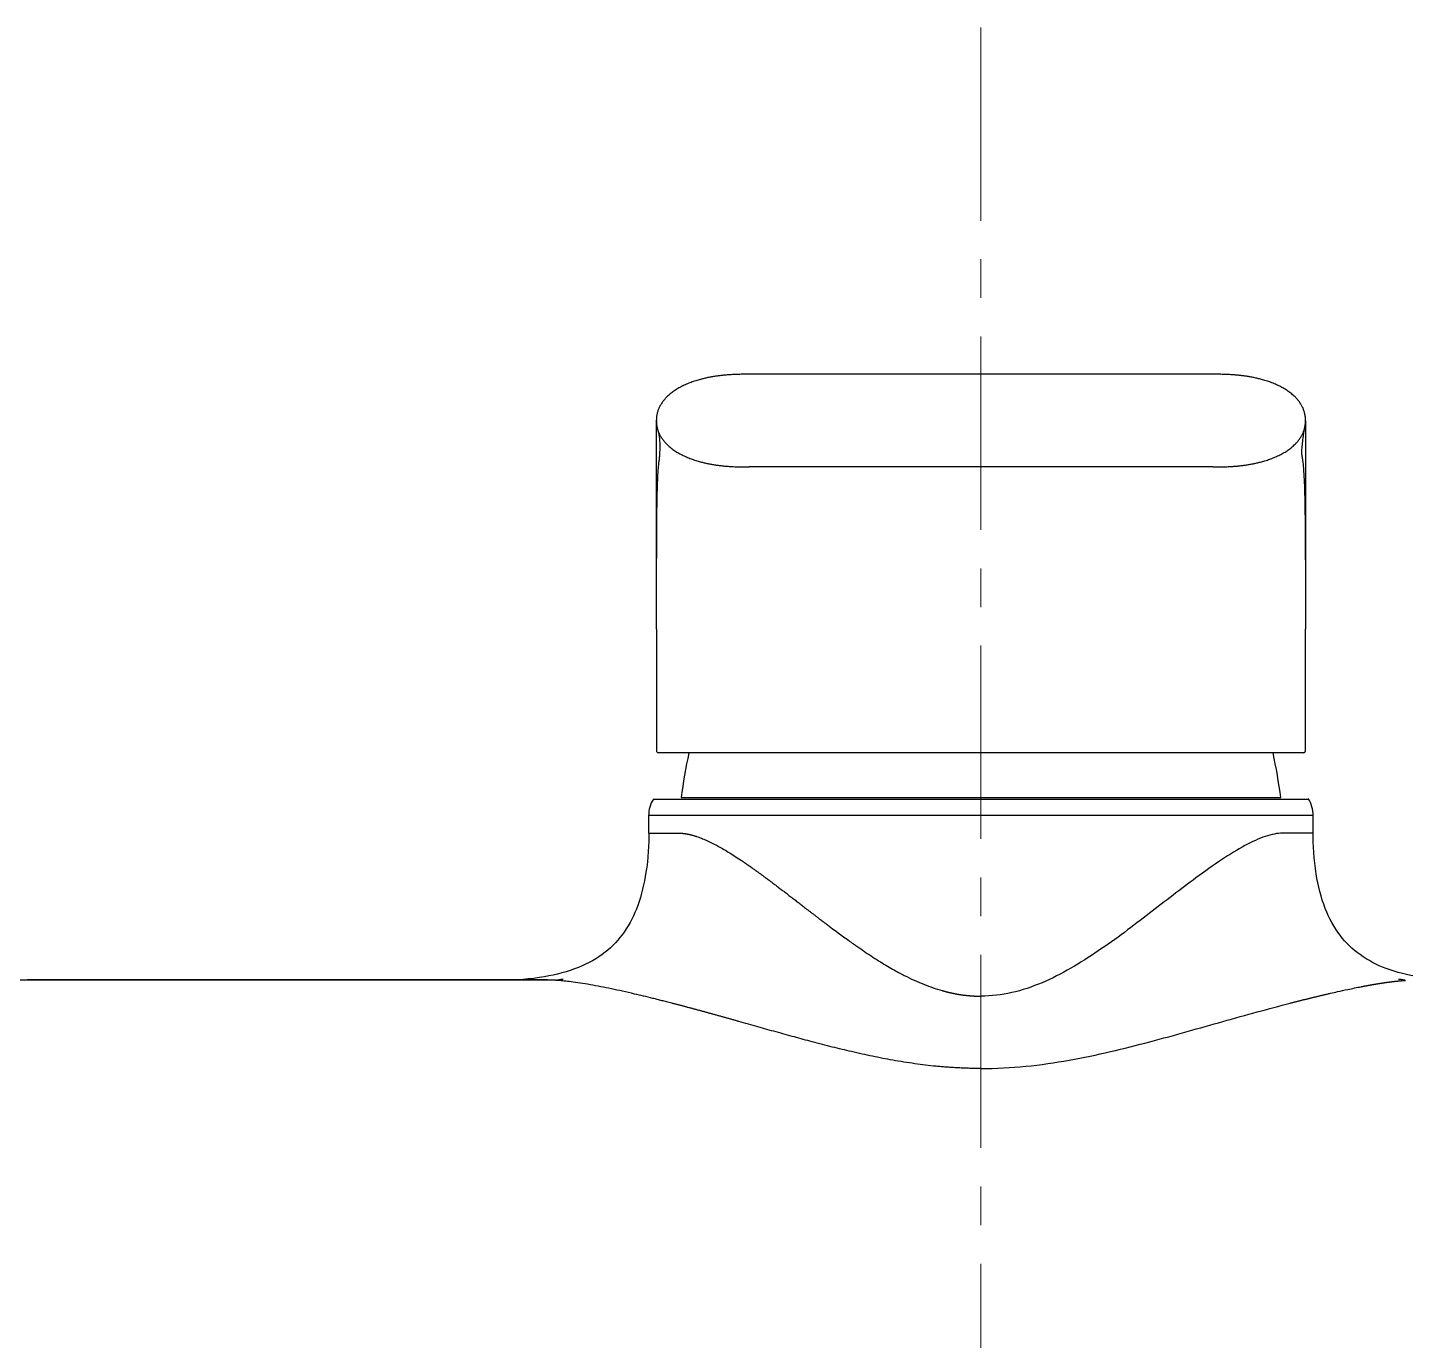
# Model space of a CAD drawing. Extents: x 0 to 1128, y 0 to 827.
# Drawn here: x 225.8 to 314.9, y 218.1 to 303.1 of the extents above; entities that cross this region are included whole.
import ezdxf

# ---------------------------------------------------------------- set-up
doc = ezdxf.new("R2010")
doc.units = 0
doc.header["$LTSCALE"] = 10
doc.header["$MEASUREMENT"] = 0
doc.linetypes.add('CENTER', pattern=[2, 1.25, -0.25, 0.25, -0.25])
doc.layers.add('1', color=7, linetype='CONTINUOUS')
doc.layers.add('DEF_LAYER_ASSEM_MEMBER', color=7, linetype='CONTINUOUS')

msp = doc.modelspace()

# ---------------------------------------------------------------- linework, layer by layer
at = {"layer": '1', "color": 7, "linetype": 'Continuous', "lineweight": -3}
for p, q in [((302.441, 280.66), (272.441, 280.66)), ((302.441, 274.66), (272.441, 274.66)), ((266.441, 264.16), (266.441, 256.439)), ((308.441, 256.44), (308.441, 264.16)), ((308.323, 256.16), (266.558, 256.16)), ((268.041, 253.26), (306.841, 253.26)), ((265.941, 252.095), (265.941, 250.96)), ((287.441, 252.095), (265.941, 252.095)), ((308.941, 252.095), (287.441, 252.095)), ((308.941, 250.96), (308.941, 252.095))]:
    msp.add_line(p, q, dxfattribs=at)
for centre, radius, start, end in [((309.983, 247.497), 42.337, 168.19161, 172.17558), ((264.898, 247.497), 42.337, 7.82442, 11.80839), ((267.941, 252.095), 2, 147.73683, 180), ((306.941, 252.095), 2, 0, 33.37163)]:
    msp.add_arc(centre, radius, start, end, dxfattribs=at)
for points, degree in [([(272.441, 280.66), (270.917, 280.66), (268.857, 280.608), (266.44, 279.596), (266.44, 277.66)], 4), ([(308.442, 277.66), (308.442, 279.596), (306.024, 280.608), (303.965, 280.66), (302.441, 280.66)], 4), ([(266.44, 277.66), (266.44, 275.725), (268.857, 274.712), (270.917, 274.66), (272.441, 274.66)], 4), ([(302.441, 274.66), (303.965, 274.66), (306.024, 274.712), (308.442, 275.725), (308.442, 277.66)], 4), ([(260.423, 241.499), (260.182, 241.479), (259.993, 241.434)], 2), ([(314.88, 241.436), (314.695, 241.48), (314.458, 241.499)], 2)]:
    msp.add_open_spline(points, degree=degree, dxfattribs=at)
for points, knots in [([(266.441, 277.66), (266.441, 277.636), (266.441, 277.52), (266.462, 277.336), (266.509, 277.141), (266.567, 276.905), (266.625, 276.732), (266.655, 276.437), (266.662, 276.014), (266.657, 275.663), (266.643, 275.35), (266.614, 275.104), (266.574, 274.862), (266.541, 274.418), (266.504, 273.735), (266.476, 272.806), (266.456, 271.658), (266.444, 270.326), (266.441, 269.307), (266.441, 268.745), (266.441, 268.741)], [0, 0, 0, 0, 0.041787, 0.199319, 0.333298, 0.422172, 0.496704, 0.558553, 0.594336, 0.624955, 0.650463, 0.671021, 0.69526, 0.72846, 0.773534, 0.830427, 0.880676, 0.937133, 0.999516, 1, 1, 1, 1]), ([(266.441, 264.16), (266.441, 264.384), (266.441, 264.832), (266.441, 265.337), (266.441, 265.673), (266.441, 265.897), (266.441, 266.289), (266.441, 267.073), (266.441, 267.857), (266.441, 268.53), (266.441, 268.978), (266.441, 270.206), (266.441, 272.171), (266.441, 274.475), (266.441, 275.971), (266.441, 276.826), (266.441, 277.146), (266.441, 277.29), (266.441, 277.329), (266.441, 277.386), (266.441, 277.476), (266.441, 277.576), (266.441, 277.627), (266.441, 277.644), (266.441, 277.647)], [0, 0, 0, 0, 0.036763, 0.073527, 0.082718, 0.091908, 0.11029, 0.147053, 0.22058, 0.238962, 0.257343, 0.294107, 0.44116, 0.588213, 0.735267, 0.808793, 0.877725, 0.88232, 0.891511, 0.900702, 0.919083, 0.955847, 0.99261, 1, 1, 1, 1]), ([(308.44, 268.643), (308.441, 269.063), (308.439, 269.903), (308.432, 271.065), (308.415, 272.371), (308.385, 273.581), (308.332, 274.515), (308.283, 275.059), (308.22, 275.299), (308.198, 275.606), (308.216, 275.986), (308.287, 276.512), (308.336, 276.928), (308.375, 277.075), (308.405, 277.268), (308.423, 277.38), (308.429, 277.446), (308.43, 277.466)], [0, 0, 0, 0, 0.06069, 0.125352, 0.184921, 0.287861, 0.368601, 0.426907, 0.464037, 0.496515, 0.530217, 0.566372, 0.618395, 0.694773, 0.798094, 0.928947, 1, 1, 1, 1]), ([(308.441, 277.646), (308.441, 277.644), (308.441, 277.628), (308.441, 277.575), (308.441, 277.476), (308.441, 277.386), (308.441, 277.329), (308.441, 277.29), (308.441, 277.146), (308.441, 276.826), (308.441, 275.971), (308.441, 274.475), (308.441, 272.171), (308.441, 270.206), (308.441, 268.978), (308.441, 268.53), (308.441, 267.857), (308.441, 267.073), (308.441, 266.289), (308.441, 265.897), (308.441, 265.673), (308.441, 265.337), (308.441, 264.832), (308.441, 264.384), (308.441, 264.16)], [0, 0, 0, 0, 0.007426, 0.044188, 0.08095, 0.099331, 0.108521, 0.117712, 0.122307, 0.191236, 0.26476, 0.411808, 0.558856, 0.705904, 0.742666, 0.761047, 0.779428, 0.852952, 0.889714, 0.908095, 0.917285, 0.926476, 0.963238, 1, 1, 1, 1]), ([(266.441, 256.41), (266.441, 256.406), (266.441, 256.403), (266.441, 256.359), (266.444, 256.325), (266.451, 256.28), (266.454, 256.266), (266.46, 256.248), (266.462, 256.242), (266.466, 256.23), (266.468, 256.225), (266.49, 256.18), (266.519, 256.16), (266.558, 256.16)], [0, 0, 0, 0, 0.024033, 0.024033, 0.268025, 0.268025, 0.39002, 0.39002, 0.451018, 0.451018, 0.512016, 0.512016, 1, 1, 1, 1]), ([(308.323, 256.16), (308.362, 256.16), (308.391, 256.18), (308.43, 256.259), (308.44, 256.317), (308.441, 256.4), (308.441, 256.405), (308.441, 256.411)], [0, 0, 0, 0, 0.484614, 0.484614, 0.969228, 0.969228, 1, 1, 1, 1]), ([(266.248, 253.16), (266.248, 253.16), (266.248, 253.16), (266.258, 253.16), (266.301, 253.16), (266.453, 253.16), (266.563, 253.16), (266.848, 253.16), (267.024, 253.16), (267.286, 253.16), (267.341, 253.16), (267.426, 253.16), (267.455, 253.16), (267.514, 253.16), (267.663, 253.16), (267.825, 253.16), (268.235, 253.16), (268.537, 253.16), (269.201, 253.16), (269.562, 253.16), (270.343, 253.16), (270.763, 253.16), (271.213, 253.16)], [0, 0, 0, 0, 0.017267, 0.017267, 0.157658, 0.157658, 0.298048, 0.298048, 0.438439, 0.438439, 0.473536, 0.473536, 0.491085, 0.491085, 0.508634, 0.578829, 0.578829, 0.719219, 0.719219, 0.85961, 0.85961, 1, 1, 1, 1]), ([(271.213, 253.16), (271.664, 253.16), (272.138, 253.16), (272.886, 253.16), (273.142, 253.16), (273.534, 253.16), (273.732, 253.16), (273.934, 253.16), (274.069, 253.16), (274.137, 253.16), (274.752, 253.16), (275.315, 253.16), (276.475, 253.16), (277.071, 253.16), (278.297, 253.16), (278.927, 253.16), (279.735, 253.16), (279.898, 253.16), (280.144, 253.16), (280.226, 253.16), (280.391, 253.16), (280.803, 253.16), (281.218, 253.16), (282.218, 253.16), (283.563, 253.16), (284.932, 253.16), (285.968, 253.16), (286.314, 253.16), (286.837, 253.16), (287.011, 253.16), (287.274, 253.16), (287.361, 253.16), (287.536, 253.16), (287.623, 253.16), (288.408, 253.16), (289.1, 253.16), (290.474, 253.16), (291.155, 253.16), (292.507, 253.16), (293.178, 253.16), (293.926, 253.16), (294.009, 253.16), (294.175, 253.16), (294.258, 253.16), (294.506, 253.16), (294.67, 253.16), (295.16, 253.16), (295.483, 253.16), (296.438, 253.16), (297.68, 253.16), (298.857, 253.16), (299.715, 253.16), (299.997, 253.16), (300.344, 253.16), (300.413, 253.16), (300.551, 253.16), (300.62, 253.16), (300.824, 253.16), (300.959, 253.16), (301.625, 253.16), (302.132, 253.16), (303.097, 253.16), (303.554, 253.16), (304.418, 253.16), (304.825, 253.16), (305.254, 253.16), (305.301, 253.16), (305.395, 253.16), (305.533, 253.16), (305.668, 253.16), (305.93, 253.16), (306.098, 253.16), (306.575, 253.16), (306.863, 253.16), (307.375, 253.16), (307.601, 253.16), (307.891, 253.16), (307.98, 253.16), (308.081, 253.16), (308.101, 253.16), (308.139, 253.16), (308.195, 253.16), (308.245, 253.16), (308.404, 253.16), (308.497, 253.16), (308.608, 253.16), (308.634, 253.16), (308.634, 253.16)], [0, 0, 0, 0, 0.040197, 0.040197, 0.060295, 0.060295, 0.070344, 0.075369, 0.075369, 0.080393, 0.080393, 0.12059, 0.12059, 0.160786, 0.160786, 0.200983, 0.200983, 0.211032, 0.211032, 0.216056, 0.216056, 0.221081, 0.241179, 0.241179, 0.281376, 0.321572, 0.321572, 0.341671, 0.341671, 0.35172, 0.35172, 0.356744, 0.356744, 0.361769, 0.361769, 0.401965, 0.401965, 0.442162, 0.442162, 0.482359, 0.482359, 0.487383, 0.487383, 0.492408, 0.492408, 0.502457, 0.502457, 0.522555, 0.522555, 0.562752, 0.602948, 0.602948, 0.623046, 0.623046, 0.628071, 0.628071, 0.633096, 0.633096, 0.643145, 0.643145, 0.683341, 0.683341, 0.723538, 0.723538, 0.763734, 0.763734, 0.768759, 0.768759, 0.773783, 0.783833, 0.783833, 0.803931, 0.803931, 0.844127, 0.844127, 0.884324, 0.884324, 0.904422, 0.904422, 0.909447, 0.909447, 0.914471, 0.92452, 0.92452, 0.964717, 0.964717, 1, 1, 1, 1]), ([(265.94, 251.116), (265.97, 250.21), (265.855, 248.582), (265.348, 246.343), (264.458, 244.545), (263.139, 243.14), (261.345, 242.15), (259.051, 241.573), (257.379, 241.434), (256.441, 241.46)], [0, 0, 0, 0, 0.171341, 0.313697, 0.436391, 0.550964, 0.6771, 0.823122, 1, 1, 1, 1]), ([(265.941, 250.96), (265.941, 250.96), (265.964, 250.96), (266.094, 250.96), (266.364, 250.96), (266.758, 250.96), (267.272, 250.96), (267.693, 250.96), (267.923, 250.96)], [0, 0, 0, 0, 0.117189, 0.293751, 0.470313, 0.646876, 0.823438, 1, 1, 1, 1]), ([(267.923, 250.96), (267.938, 250.96), (267.968, 250.96), (268.014, 250.959), (268.06, 250.957), (268.107, 250.954), (268.155, 250.95), (268.203, 250.945), (268.251, 250.939), (268.3, 250.933), (268.35, 250.925), (268.4, 250.917), (268.451, 250.908), (268.502, 250.898), (268.554, 250.887), (268.606, 250.875), (268.659, 250.863), (268.713, 250.849), (268.767, 250.835), (268.822, 250.819), (268.877, 250.803), (268.933, 250.786), (268.989, 250.769), (269.127, 250.723), (269.353, 250.64), (269.676, 250.504), (270.016, 250.343), (270.365, 250.161), (270.724, 249.96), (271.093, 249.741), (271.48, 249.498), (271.76, 249.315), (271.925, 249.205), (271.968, 249.176), (272.011, 249.147), (272.054, 249.118), (272.098, 249.088), (272.142, 249.058), (272.187, 249.028), (272.231, 248.997), (272.276, 248.966), (272.321, 248.935), (272.366, 248.904), (272.412, 248.872), (272.458, 248.84), (272.504, 248.808), (272.55, 248.775), (272.597, 248.742), (272.644, 248.709), (272.691, 248.676), (272.738, 248.642), (272.786, 248.608), (272.834, 248.574), (272.882, 248.539), (272.931, 248.504), (272.979, 248.469), (273.028, 248.434), (273.078, 248.398), (273.127, 248.362), (273.177, 248.326), (273.227, 248.289), (273.278, 248.252), (273.328, 248.215), (273.379, 248.178), (273.431, 248.14), (273.482, 248.102), (273.517, 248.077), (273.534, 248.064)], [0, 0, 0, 0, 0.010859, 0.021733, 0.032621, 0.043525, 0.054445, 0.065382, 0.076337, 0.08731, 0.098303, 0.109315, 0.120348, 0.131401, 0.142477, 0.153575, 0.164696, 0.175841, 0.187011, 0.198205, 0.209426, 0.220673, 0.231947, 0.243248, 0.302985, 0.363743, 0.425603, 0.488647, 0.54943, 0.611823, 0.675877, 0.741643, 0.748528, 0.755442, 0.762384, 0.769355, 0.776356, 0.783385, 0.790443, 0.79753, 0.804646, 0.811791, 0.818965, 0.826169, 0.833402, 0.840664, 0.847955, 0.855276, 0.862626, 0.870006, 0.877415, 0.884853, 0.892321, 0.899819, 0.907347, 0.914904, 0.92249, 0.930107, 0.937753, 0.945429, 0.953135, 0.960871, 0.968637, 0.976433, 0.984258, 0.992114, 1, 1, 1, 1]), ([(306.959, 250.96), (306.789, 250.96), (306.611, 250.942), (306.236, 250.871), (306.04, 250.818), (305.427, 250.613), (304.985, 250.412), (304.036, 249.899), (303.528, 249.586), (302.471, 248.881), (301.921, 248.488), (301.348, 248.064)], [0, 0, 0, 0, 0.125, 0.125, 0.25, 0.25, 0.5, 0.5, 0.75, 0.75, 1, 1, 1, 1]), ([(318.441, 241.46), (317.543, 241.437), (315.932, 241.564), (313.717, 242.091), (311.942, 243.001), (310.559, 244.344), (309.591, 246.16), (309.035, 248.479), (308.908, 250.169), (308.941, 251.116)], [0, 0, 0, 0, 0.169599, 0.310667, 0.432615, 0.547135, 0.673975, 0.821308, 1, 1, 1, 1]), ([(273.534, 248.064), (273.567, 248.04), (273.632, 247.991), (273.732, 247.917), (273.832, 247.842), (273.934, 247.765), (274.037, 247.688), (274.142, 247.609), (274.247, 247.529), (274.354, 247.448), (274.463, 247.366), (274.572, 247.282), (274.683, 247.198), (274.795, 247.112), (274.909, 247.025), (275.023, 246.937), (275.14, 246.847), (275.257, 246.757), (275.376, 246.665), (275.485, 246.58), (275.587, 246.501), (275.685, 246.426), (275.792, 246.343), (275.907, 246.253), (276.032, 246.156), (276.167, 246.052), (276.311, 245.941), (276.464, 245.823), (276.627, 245.698), (276.8, 245.565), (276.983, 245.426), (277.176, 245.279), (277.38, 245.126), (277.593, 244.965), (277.865, 244.761), (278.185, 244.524), (278.542, 244.263), (278.874, 244.023), (279.182, 243.805), (279.463, 243.607), (279.718, 243.431), (280.044, 243.208), (280.445, 242.943), (280.925, 242.639), (281.382, 242.361), (281.895, 242.066), (282.468, 241.759), (283.105, 241.45), (283.725, 241.183), (284.327, 240.957), (284.741, 240.827), (284.966, 240.763), (285.01, 240.751), (285.054, 240.739), (285.098, 240.727), (285.142, 240.716), (285.186, 240.704), (285.23, 240.693), (285.274, 240.682), (285.318, 240.672), (285.362, 240.661), (285.406, 240.651), (285.45, 240.641), (285.494, 240.631), (285.538, 240.621), (285.582, 240.612), (285.625, 240.603), (285.669, 240.594), (285.713, 240.585), (285.757, 240.577), (285.8, 240.568), (285.844, 240.56), (285.888, 240.552), (285.931, 240.545), (285.975, 240.537), (286.018, 240.53), (286.062, 240.523), (286.105, 240.516), (286.149, 240.51), (286.192, 240.503), (286.236, 240.497), (286.279, 240.491), (286.323, 240.485), (286.366, 240.48), (286.409, 240.475), (286.453, 240.47), (286.496, 240.465), (286.539, 240.46), (286.582, 240.456), (286.626, 240.452), (286.669, 240.448), (286.712, 240.444), (286.755, 240.44), (286.798, 240.437), (286.841, 240.434), (286.884, 240.431), (286.927, 240.428), (286.97, 240.426), (287.013, 240.423), (287.056, 240.421), (287.099, 240.419), (287.142, 240.418), (287.185, 240.416), (287.227, 240.415), (287.27, 240.414), (287.313, 240.414), (287.356, 240.413), (287.398, 240.413), (287.427, 240.413), (287.441, 240.413)], [0, 0, 0, 0, 0.0086, 0.017283, 0.026049, 0.034899, 0.043833, 0.052851, 0.061953, 0.071139, 0.080409, 0.089763, 0.099202, 0.108725, 0.118332, 0.128024, 0.137801, 0.147663, 0.15761, 0.167641, 0.175018, 0.183125, 0.191965, 0.201535, 0.211837, 0.22287, 0.234635, 0.247131, 0.260359, 0.274318, 0.289009, 0.304431, 0.320584, 0.337469, 0.355086, 0.384742, 0.412263, 0.437648, 0.460898, 0.482013, 0.500993, 0.517839, 0.554369, 0.588725, 0.620915, 0.650948, 0.695236, 0.737303, 0.777215, 0.815048, 0.85089, 0.853577, 0.85626, 0.858937, 0.86161, 0.864277, 0.86694, 0.869598, 0.872251, 0.874899, 0.877542, 0.880181, 0.882815, 0.885445, 0.88807, 0.890691, 0.893308, 0.89592, 0.898527, 0.901131, 0.903731, 0.906326, 0.908917, 0.911505, 0.914088, 0.916667, 0.919243, 0.921815, 0.924383, 0.926948, 0.929509, 0.932066, 0.93462, 0.937171, 0.939718, 0.942262, 0.944802, 0.94734, 0.949874, 0.952405, 0.954934, 0.957459, 0.959982, 0.962501, 0.965018, 0.967532, 0.970044, 0.972553, 0.975059, 0.977563, 0.980065, 0.982564, 0.985062, 0.987556, 0.990049, 0.99254, 0.995028, 0.997515, 1, 1, 1, 1]), ([(301.348, 248.064), (300.383, 247.35), (298.876, 246.174), (296.736, 244.541), (295.046, 243.329), (293.269, 242.192), (291.414, 241.24), (289.458, 240.573), (288.105, 240.413), (287.441, 240.413)], [0, 0, 0, 0, 0.250573, 0.375805, 0.501037, 0.626269, 0.751501, 0.876733, 1, 1, 1, 1]), ([(259.859, 241.444), (259.282, 241.444), (256.421, 241.444), (251.502, 241.444), (245.329, 241.444), (239.837, 241.444), (235.037, 241.444), (230.986, 241.444), (227.504, 241.444), (224.391, 241.443), (221.44, 241.444), (219.212, 241.444), (217.622, 241.444), (216.46, 241.444), (215.309, 241.447), (214.182, 241.451), (213.193, 241.456), (212.666, 241.459), (212.502, 241.46), (212.483, 241.46)], [0, 0, 0, 0, 0.032193, 0.15953, 0.274334, 0.376473, 0.465778, 0.542007, 0.602388, 0.660117, 0.715397, 0.768276, 0.793835, 0.819422, 0.849418, 0.884852, 0.926037, 0.97337, 1, 1, 1, 1]), ([(259.298, 241.46), (255.288, 241.46), (249.004, 241.46), (242.365, 241.46), (239.5, 241.46), (238.783, 241.46), (238.208, 241.46), (237.778, 241.46), (237.346, 241.46), (236.484, 241.46), (235.188, 241.46), (233.455, 241.46), (231.718, 241.46), (229.976, 241.46), (228.23, 241.46), (226.917, 241.46), (226.094, 241.46), (225.856, 241.46), (225.765, 241.46)], [0, 0, 0, 0, 0.365489, 0.570061, 0.595633, 0.621204, 0.63399, 0.646776, 0.659562, 0.672348, 0.723491, 0.774634, 0.825777, 0.87692, 0.928064, 0.979207, 0.991992, 1, 1, 1, 1]), ([(259.655, 241.453), (259.632, 241.454), (259.587, 241.456), (259.53, 241.457), (259.488, 241.458), (259.46, 241.459), (259.439, 241.459), (259.418, 241.459), (259.398, 241.46), (259.38, 241.46), (259.362, 241.46), (259.344, 241.46), (259.328, 241.46), (259.313, 241.46), (259.303, 241.46), (259.298, 241.46)], [0, 0, 0, 0, 0.189805, 0.365242, 0.472631, 0.534709, 0.594692, 0.652588, 0.708404, 0.762147, 0.813823, 0.86344, 0.911004, 0.956522, 1, 1, 1, 1]), ([(259.99, 241.435), (259.989, 241.435), (259.975, 241.436), (259.948, 241.438), (259.909, 241.441), (259.877, 241.442), (259.858, 241.444), (259.852, 241.444)], [0, 0, 0, 0, 0.018038, 0.306564, 0.587048, 0.859536, 1, 1, 1, 1]), ([(267.436, 239.961), (267.382, 239.975), (267.275, 240.002), (267.115, 240.043), (266.959, 240.083), (266.805, 240.122), (266.653, 240.161), (266.504, 240.198), (266.358, 240.235), (266.059, 240.309), (265.617, 240.417), (264.965, 240.571), (264.27, 240.73), (263.538, 240.889), (262.836, 241.031), (262.165, 241.155), (261.523, 241.261), (260.967, 241.339), (260.486, 241.395), (260.193, 241.421), (260.03, 241.433), (260.003, 241.434), (259.99, 241.435)], [0, 0, 0, 0, 0.019967, 0.039639, 0.059019, 0.078108, 0.096909, 0.115424, 0.133655, 0.151605, 0.227242, 0.2996, 0.399115, 0.494475, 0.58581, 0.679006, 0.769014, 0.856009, 0.921616, 0.986859, 0.993724, 1, 1, 1, 1]), ([(307.446, 239.961), (307.474, 239.968), (307.531, 239.983), (307.617, 240.005), (307.703, 240.027), (307.788, 240.049), (307.873, 240.071), (307.958, 240.092), (308.042, 240.114), (308.126, 240.135), (308.21, 240.156), (308.294, 240.177), (308.378, 240.198), (308.461, 240.219), (308.544, 240.24), (308.627, 240.26), (308.71, 240.281), (308.792, 240.301), (308.875, 240.321), (308.957, 240.341), (309.038, 240.361), (309.12, 240.381), (309.201, 240.401), (309.282, 240.42), (309.363, 240.44), (309.444, 240.459), (309.524, 240.478), (309.604, 240.497), (309.684, 240.516), (309.764, 240.535), (309.889, 240.564), (310.137, 240.622), (310.583, 240.723), (311.247, 240.869), (311.762, 240.974), (312.062, 241.032), (312.087, 241.037), (312.111, 241.041), (312.136, 241.046), (312.161, 241.051), (312.186, 241.056), (312.211, 241.06), (312.236, 241.065), (312.261, 241.07), (312.287, 241.075), (312.312, 241.08), (312.338, 241.084), (312.364, 241.089), (312.39, 241.094), (312.416, 241.099), (312.442, 241.104), (312.468, 241.108), (312.495, 241.113), (312.521, 241.118), (312.548, 241.123), (312.575, 241.128), (312.602, 241.133), (312.629, 241.137), (312.656, 241.142), (312.683, 241.147), (312.711, 241.152), (312.738, 241.157), (312.766, 241.162), (312.794, 241.166), (312.822, 241.171), (312.85, 241.176), (312.878, 241.181), (312.906, 241.186), (312.934, 241.19), (312.962, 241.195), (312.991, 241.2), (313.02, 241.205), (313.048, 241.209), (313.077, 241.214), (313.106, 241.219), (313.135, 241.223), (313.164, 241.228), (313.193, 241.233), (313.222, 241.237), (313.252, 241.242), (313.281, 241.247), (313.311, 241.251), (313.34, 241.256), (313.37, 241.26), (313.4, 241.265), (313.43, 241.269), (313.46, 241.274), (313.49, 241.278), (313.52, 241.283), (313.55, 241.287), (313.58, 241.292), (313.611, 241.296), (313.641, 241.3), (313.672, 241.304), (313.702, 241.309), (313.733, 241.313), (313.764, 241.317), (313.794, 241.321), (313.825, 241.325), (313.856, 241.33), (313.887, 241.334), (313.918, 241.338), (313.949, 241.342), (313.981, 241.346), (314.012, 241.349), (314.043, 241.353), (314.075, 241.357), (314.106, 241.361), (314.138, 241.365), (314.169, 241.368), (314.201, 241.372), (314.232, 241.375), (314.264, 241.379), (314.296, 241.382), (314.327, 241.386), (314.359, 241.389), (314.391, 241.392), (314.423, 241.396), (314.455, 241.399), (314.487, 241.402), (314.519, 241.405), (314.551, 241.408), (314.583, 241.411), (314.615, 241.414), (314.647, 241.417), (314.679, 241.419), (314.712, 241.422), (314.744, 241.425), (314.776, 241.427), (314.808, 241.429), (314.841, 241.432), (314.872, 241.434), (314.893, 241.435), (314.903, 241.436)], [0, 0, 0, 0, 0.010569, 0.021117, 0.031644, 0.042152, 0.052639, 0.063107, 0.073555, 0.083984, 0.094394, 0.104786, 0.115159, 0.125514, 0.135851, 0.14617, 0.156473, 0.166758, 0.177027, 0.187279, 0.197515, 0.207736, 0.217941, 0.22813, 0.238305, 0.248465, 0.258611, 0.268743, 0.278862, 0.288967, 0.299059, 0.326273, 0.383661, 0.470359, 0.584748, 0.588009, 0.591291, 0.594594, 0.597919, 0.601264, 0.604631, 0.608019, 0.611428, 0.614857, 0.618308, 0.621779, 0.625271, 0.628784, 0.632318, 0.635872, 0.639447, 0.643043, 0.646659, 0.650295, 0.653952, 0.65763, 0.661328, 0.665046, 0.668785, 0.672544, 0.676323, 0.680123, 0.683942, 0.687782, 0.691642, 0.695522, 0.699422, 0.703342, 0.707282, 0.711242, 0.715222, 0.719221, 0.723241, 0.72728, 0.73134, 0.735419, 0.739518, 0.743636, 0.747774, 0.751932, 0.75611, 0.760307, 0.764524, 0.768761, 0.773017, 0.777293, 0.781588, 0.785903, 0.790237, 0.794591, 0.798965, 0.803358, 0.80777, 0.812202, 0.816653, 0.821124, 0.825615, 0.830125, 0.834654, 0.839203, 0.843772, 0.84836, 0.852967, 0.857595, 0.862241, 0.866907, 0.871593, 0.876299, 0.881024, 0.885768, 0.890533, 0.895316, 0.90012, 0.904943, 0.909787, 0.91465, 0.919532, 0.924435, 0.929358, 0.9343, 0.939263, 0.944246, 0.949249, 0.954272, 0.959316, 0.96438, 0.969465, 0.97457, 0.979697, 0.984844, 0.990012, 0.995201, 1, 1, 1, 1]), ([(287.441, 235.733), (287.388, 235.733), (287.281, 235.733), (287.121, 235.735), (286.961, 235.737), (286.801, 235.74), (286.641, 235.744), (286.481, 235.749), (286.32, 235.755), (286.159, 235.761), (285.998, 235.769), (285.837, 235.777), (285.675, 235.787), (285.514, 235.797), (285.352, 235.808), (285.19, 235.82), (285.028, 235.833), (284.865, 235.847), (284.703, 235.861), (284.367, 235.893), (283.853, 235.949), (283.158, 236.04), (282.449, 236.147), (281.756, 236.264), (281.08, 236.39), (280.42, 236.522), (279.748, 236.666), (279.091, 236.816), (278.449, 236.969), (277.82, 237.124), (277.176, 237.289), (276.356, 237.504), (275.359, 237.773), (274.185, 238.099), (272.991, 238.435), (272.156, 238.671), (271.685, 238.804), (271.584, 238.832), (271.483, 238.861), (271.383, 238.889), (271.283, 238.917), (271.183, 238.945), (271.083, 238.973), (270.984, 239), (270.885, 239.028), (270.787, 239.055), (270.688, 239.083), (270.59, 239.11), (270.492, 239.137), (270.395, 239.164), (270.298, 239.191), (270.201, 239.218), (270.104, 239.245), (270.008, 239.271), (269.912, 239.298), (269.817, 239.324), (269.721, 239.35), (269.626, 239.376), (269.531, 239.402), (269.437, 239.428), (269.343, 239.454), (269.249, 239.479), (269.156, 239.504), (269.062, 239.53), (268.969, 239.555), (268.877, 239.58), (268.784, 239.605), (268.692, 239.629), (268.601, 239.654), (268.509, 239.678), (268.418, 239.703), (268.327, 239.727), (268.237, 239.751), (268.147, 239.775), (268.057, 239.799), (267.967, 239.822), (267.878, 239.846), (267.789, 239.869), (267.7, 239.892), (267.612, 239.915), (267.524, 239.938), (267.465, 239.953), (267.436, 239.961)], [0, 0, 0, 0, 0.007587, 0.015182, 0.022788, 0.030403, 0.038028, 0.045664, 0.05331, 0.060968, 0.068637, 0.076317, 0.08401, 0.091714, 0.099432, 0.107162, 0.114906, 0.122663, 0.130433, 0.138218, 0.170883, 0.204313, 0.238525, 0.27354, 0.305065, 0.337332, 0.370353, 0.404136, 0.434528, 0.465805, 0.497974, 0.531039, 0.589201, 0.648788, 0.709817, 0.772302, 0.777536, 0.782757, 0.787965, 0.793161, 0.798343, 0.803513, 0.808671, 0.813816, 0.818948, 0.824067, 0.829174, 0.834268, 0.839349, 0.844418, 0.849475, 0.854518, 0.859549, 0.864568, 0.869573, 0.874567, 0.879547, 0.884515, 0.889471, 0.894414, 0.899344, 0.904262, 0.909167, 0.91406, 0.91894, 0.923808, 0.928663, 0.933506, 0.938336, 0.943154, 0.94796, 0.952753, 0.957533, 0.962301, 0.967057, 0.9718, 0.976531, 0.981249, 0.985956, 0.990649, 0.995331, 1, 1, 1, 1]), ([(287.441, 235.733), (288.407, 235.733), (289.384, 235.783), (291.299, 235.971), (292.237, 236.108), (294.06, 236.433), (294.946, 236.62), (296.68, 237.024), (297.529, 237.241), (299.187, 237.681), (299.995, 237.904), (301.573, 238.345), (302.342, 238.563), (304.603, 239.199), (306.05, 239.601), (307.446, 239.961)], [0, 0, 0, 0, 0.125, 0.125, 0.25, 0.25, 0.375, 0.375, 0.5, 0.5, 0.625, 0.625, 0.75, 0.75, 1, 1, 1, 1])]:
    msp.add_open_spline(points, degree=3, knots=knots, dxfattribs=at)
msp.add_rational_spline([(308.941, 250.96), (308.941, 250.96), (308.266, 250.96), (306.959, 250.96)], [0.980813930247, 0.971770512949, 0.978165869534, 1], degree=3, dxfattribs=at)
at = {"layer": 'DEF_LAYER_ASSEM_MEMBER', "color": 1, "linetype": 'CENTER', "lineweight": 5}
msp.add_line((287.441, 303.097), (287.441, 118.139), dxfattribs=at)

doc.saveas('drawing.dxf')
